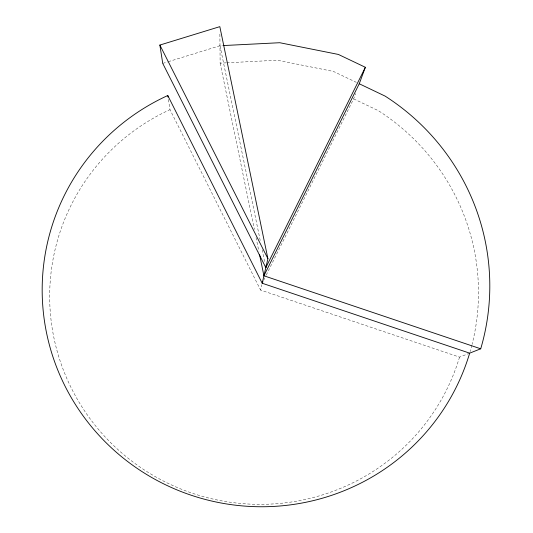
<?xml version="1.0" encoding="UTF-8"?>
<svg xmlns="http://www.w3.org/2000/svg" width="533" height="533" viewBox="0 0 533 533"><rect width="100%" height="100%" fill="white"/><g stroke="black" fill="none" stroke-linecap="round" stroke-linejoin="round"><path stroke-width="0.4" stroke-dasharray="2.67 2" d="M469.666 353.152L459.533 357.137L260.604 290.085L261.843 284.762M266.253 275.061L353.645 98.865L355.611 93.575M263.668 280.271L265.88 275.808M162.738 63.4L167.509 61.928M168.308 61.681L219.989 45.725L222.474 45.598M219.889 34.112L220.129 63.147L225.932 62.854M226.765 62.814L277.32 60.222L333.445 71.442L356.304 82.349M353.645 98.865L378.437 110.717A218.31 215.372 13.1 0 1 472.071 344.391M168.388 99.451L169.994 109.658L260.604 290.085M219.989 45.725L260.284 240.816M262.129 249.757L264.814 262.762M220.129 63.147L254.361 229.35M256.04 237.498L258.891 251.349M459.533 357.137A209.349 206.777 13.1 0 1 122.583 453.67A209.349 206.777 13.1 0 1 169.994 109.658M471.865 345.197A218.31 215.372 13.1 0 1 470.133 351.573"/><path stroke-width="0.8" d="M365.358 67.291L265.827 267.639L162.738 63.4L159.867 45.058L219.829 26.65L267.906 258.692L262.196 283.243L469.666 353.152L480.713 348.802A228.071 224.719 13.1 0 0 385.112 96.107L359.249 83.761L365.358 67.291L338.388 54.446L279.745 42.72L223.307 45.558M480.713 348.802L263.928 275.788L359.249 83.761M262.929 281.757L262.196 283.243L167.775 95.52A218.31 215.372 13.1 0 0 118.293 453.969A218.31 215.372 13.1 0 0 469.666 353.152M159.867 45.058L267.906 258.692M265.487 266.014L265.827 267.639M259.564 254.607L263.928 275.788M167.775 95.52L168.022 97.093"/></g></svg>
